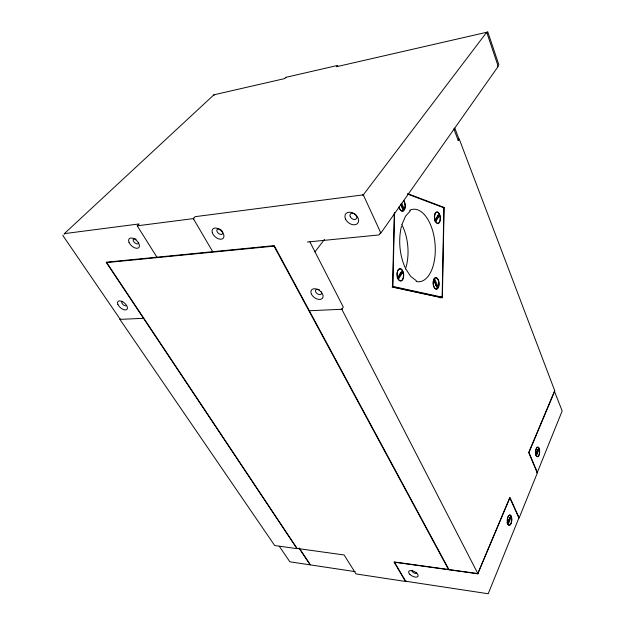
<?xml version="1.0" encoding="UTF-8"?>
<svg xmlns="http://www.w3.org/2000/svg" width="625" height="625" viewBox="0 0 625 625"><rect width="100%" height="100%" fill="white"/><g stroke="black" fill="none" stroke-linecap="round" stroke-linejoin="round"><path stroke-width="0.94" d="M439.625 297.297L442.148 297.164L443.875 207.812L407.766 194.156M439.844 297.805L442.367 297.68L444.117 207.445L407.633 193.617M394.297 213.055L392.57 286.875L442.367 297.68M394.586 212.664L392.859 286.43L442.148 297.164M518.875 517.984L509.867 497.953L477.711 573.75L394.508 562.234L405.703 581.234L488.203 593.75L518.875 517.984L518.469 518.141M536.875 472.672L537.266 472.297L528.945 452.516L554.812 390.922M401.445 226.25C398.25 239.828 399.477 254.477 404.961 267.305M401.867 224.688L405.531 216.18L410.406 210.82M434.617 278.383L433.82 279.656L436.742 286.18L438.289 287.148L438.453 286.703A5.555 2.82 86.8 0 0 438.133 279.961A5.555 2.82 86.8 0 0 434.75 278.266L433.852 279.609M509.5 518.523L507.547 523.414L508.391 524.641A4.977 2.133 -86.6 0 0 510.984 523.32A4.977 2.133 -86.6 0 0 511.383 517.289L511.266 516.875L509.891 517.68L507.547 523.414L507.039 522.648M400.93 204.266L402.742 208.312L404.375 209.336L404.562 208.891A5.922 3.125 83.6 0 0 403.445 200.406M537.273 472.5L562.18 410.945L554.266 390.914M433.453 280.125L433.82 279.656L436.539 286.477M508.203 524.398L511.266 516.875M536.469 455.727L539.18 449.078L539.281 449.477A4.625 1.906 -88.7 0 1 538.938 455.07A4.625 1.906 -88.7 0 1 536.633 455.977L535.82 454.891L537.492 450.695L535.82 454.891L536.555 455.859M120.328 318.938L119.906 319.391L274.695 545.539L296.969 548.641L106.117 262.211L274.219 245.633L448.914 569.57L477.844 573.594L509.875 497.359L519.172 517.883L537.32 473L528.711 452.531L554.711 390.656L459.289 139.18L458.289 140.633L453.797 128.836M405.789 581.5L406.039 580.977M400.898 204.25L402.672 208.281L402.195 209.07M435.062 220.961L438.055 216.242L439.687 215.336L439.836 215.875A5.562 2.742 84.3 0 1 439.289 222.281A5.562 2.742 84.3 0 1 435.922 221.961L435.062 220.961L438.117 216.219L439.766 215.602M433.453 280.297L434.75 278.266M435.078 220.141L439.094 213.914L438.852 213.516A5.562 2.742 84.3 0 0 435.469 213.172A5.562 2.742 84.3 0 0 434.922 219.602L435.078 220.141L434.445 219.5M400.891 272.211C400.828 277.023 393.477 283.609 401.195 273.008L402.945 272.031L401.266 272.977L397.773 278.398L398.641 279.547A5.914 3.156 85.9 0 0 402.477 279.516A5.914 3.156 85.9 0 0 403.117 272.586L403.031 272.305M398.367 279.148L402.945 272.031M435.68 221.57L439.687 215.336M309.336 310.75L341.828 309.266L343.32 307.094L309.945 241.984M458.141 140.242L458.93 138.984L454.789 128.07M380.523 232.859L379.047 234.93L307.461 242.008M497.836 66.352L497.977 65.672M363.297 194.852L486.703 32.281L498.211 66.367L380.859 233.062L363.297 194.852L195.18 216.664L193.344 218.609L137.234 225.813L156.938 257.203M315 251.844L324.484 239.438M137.234 225.813L139.109 223.938L64.328 233.641L64.656 234.094A0.797 0.414 43.4 0 1 64.812 233.578M63.148 235.055L62.938 235.625L120.203 319.32M64.328 233.641L213.906 94.82L284.508 78.633L285.789 77.359L337.609 65.438L336.383 66.742L486.703 32.281M337.305 65.766L337.805 65.922M285.469 77.68L285.984 77.82M537.883 449.836L539.18 449.078M214.375 94.719L214.148 95.242L213.906 94.82M511.328 517.078L509.828 517.711L509.68 517.273M537.828 449.852L539.234 449.273M509.812 517.891L511.383 517.289M537.805 450.031L539.281 449.477M400.016 273.641L403.117 272.586M437.133 216.766L438.938 216.172M442.445 207.633L444.117 207.445M458.523 138.891L458.93 138.984M120.273 319.359L143.5 318.32M537.016 472.672L537.438 472.711M355.148 571.633L310.453 564.906L299.297 548.109M477.539 573.789L477.984 573.867M392.109 287.008L438.672 297.086M435.773 285.57L437.563 286.328M402.289 207.914L404.562 208.891M436.68 286.148L438.375 286.93M402.672 208.281L404.469 209.117M416.32 280.711L410.664 276.383L405.641 268.75M434.523 220.258L435.797 221.773M279.258 546.234L289.867 561.812L310.148 564.859L299.141 548.289M507.141 522.789L507.977 524.023M397.742 278.359L397.195 277.289M193.344 218.609L212.711 251.703M341.828 309.266L477.844 573.594M401.68 203.195L404.375 209.336M434.492 278.516L438.289 287.148M400.945 204.227L403.367 210.602A5.922 3.125 83.6 0 1 399.07 206.977M437.711 215.297L438.055 216.242M487.648 31.453L498.875 64.797M416.766 572.844A2.633 1.25 27.7 0 1 413.648 572.773A2.633 1.25 27.7 0 1 412.273 570.297M409.57 210.328A36.367 18.789 85.3 0 1 434.992 243.164A36.367 18.789 85.3 0 1 416.18 281.484M403.758 200.367A6.273 3.281 83.7 0 1 404.211 210.242A6.273 3.281 83.7 0 1 399 207.117M342.203 308.719A0.859 0.422 -27.2 0 1 341.133 309.297M362.492 194.953A0.977 0.703 38.5 0 1 363.672 195.672M321.266 291.805A3.438 2.188 36 0 1 319.195 294.594A3.438 2.188 36 0 1 315.484 290.758A3.438 2.188 36 0 1 319.469 289.953M193.758 219.32A0.867 0.609 79.8 0 1 193.805 218.125M219.648 229.109A3.484 2.141 41.4 0 1 222.531 233.797A3.484 2.141 41.4 0 1 217.602 232.445A3.484 2.141 41.4 0 1 218.883 228.898M380.5 232.289A0.953 0.672 35.9 0 1 380.07 233.141M137.656 226.477A0.82 0.617 78.1 0 1 137.703 225.344M126.508 305.469A2.984 1.555 40.3 0 1 122.703 304.266A2.984 1.555 40.3 0 1 122.68 301.305M138.562 242.375A3.281 1.828 42.4 0 1 136.43 243.734A3.281 1.828 42.4 0 1 133.266 240.648A3.281 1.828 42.4 0 1 134.836 238.734M135.523 238.937A3.281 1.828 42.4 0 1 136.234 239.297M486.008 32.438A0.781 0.695 46 0 1 486.945 33.008M401.883 224.828A35.648 19.297 85.1 0 1 405.469 268.906M433.75 279.805L433.664 280.031A5.555 2.82 86.8 0 0 433.977 286.805A5.555 2.82 86.8 0 0 437.391 288.477L433.75 279.805M510.805 515.883L507.734 523.406L507.617 522.992A4.977 2.133 -86.6 0 1 508.008 516.945A4.977 2.133 -86.6 0 1 510.617 515.633L510.805 515.883M538.766 448.086L536.055 454.734L535.945 454.336A4.625 1.906 -88.7 0 1 536.289 448.719A4.625 1.906 -88.7 0 1 538.602 447.836L538.766 448.086M402.273 270.57L397.68 277.688L397.508 277.125A5.914 3.156 85.9 0 1 398.148 270.164A5.914 3.156 85.9 0 1 402 270.172L402.273 270.57M274.031 246.133L106.703 262.57L297.102 548.438L344.117 554.977L356 573.93L405.438 581.445L394 561.922L448.539 569.516L274.031 246.133M539.328 454.469A4.898 2.016 -88.4 0 0 537.836 447.008A4.898 2.016 -88.4 0 0 535.836 454.234A4.898 2.016 -88.4 0 0 539.328 454.469M409.898 574.406A5.273 2.492 27.7 0 0 417.992 576.414A5.273 2.492 27.7 0 0 412.266 570.781A5.273 2.492 27.7 0 0 409.898 574.406M511.273 523.094A5.266 2.258 -86.4 0 0 509.992 514.898A5.266 2.258 -86.4 0 0 507.398 522.43A5.266 2.258 -86.4 0 0 511.273 523.094M434.93 213.937A5.891 2.914 84.6 0 0 437.336 223.492A5.891 2.914 84.6 0 0 440.039 215.703A5.891 2.914 84.6 0 0 434.93 213.937M397.516 271.062A6.266 3.344 86.2 0 0 400.242 281.039A6.266 3.344 86.2 0 0 403.336 272.398A6.266 3.344 86.2 0 0 397.516 271.062M433.602 279.898A5.891 2.961 86.8 0 0 436.031 289.25A5.891 2.961 86.8 0 0 438.758 281.078A5.891 2.961 86.8 0 0 433.602 279.898M311.539 294.367A6.883 4.375 36 0 0 322.156 298.586A6.883 4.375 36 0 0 317.305 289.289A6.883 4.375 36 0 0 311.539 294.367M345.555 219.164A7.641 5.359 37.8 0 0 357.422 223.609A7.641 5.359 37.8 0 0 352.32 212.734A7.641 5.359 37.8 0 0 345.555 219.164M350.289 216.703A3.812 2.68 37.9 0 0 356.211 218.898A3.812 2.68 37.9 0 0 353.656 213.469A3.812 2.68 37.9 0 0 350.289 216.703M212.328 232.719A6.984 4.273 41.3 0 0 222.391 238.906A6.984 4.273 41.3 0 0 219.313 229.305A6.984 4.273 41.3 0 0 212.328 232.719M117.891 304.43A5.984 3.094 40.3 0 0 126.461 309.719A5.984 3.094 40.3 0 0 123.141 302.047A5.984 3.094 40.3 0 0 117.891 304.43M128.969 242.266A6.578 3.656 42.3 0 0 138.312 248.016A6.578 3.656 42.3 0 0 134.789 239.164A6.578 3.656 42.3 0 0 128.969 242.266"/></g></svg>
